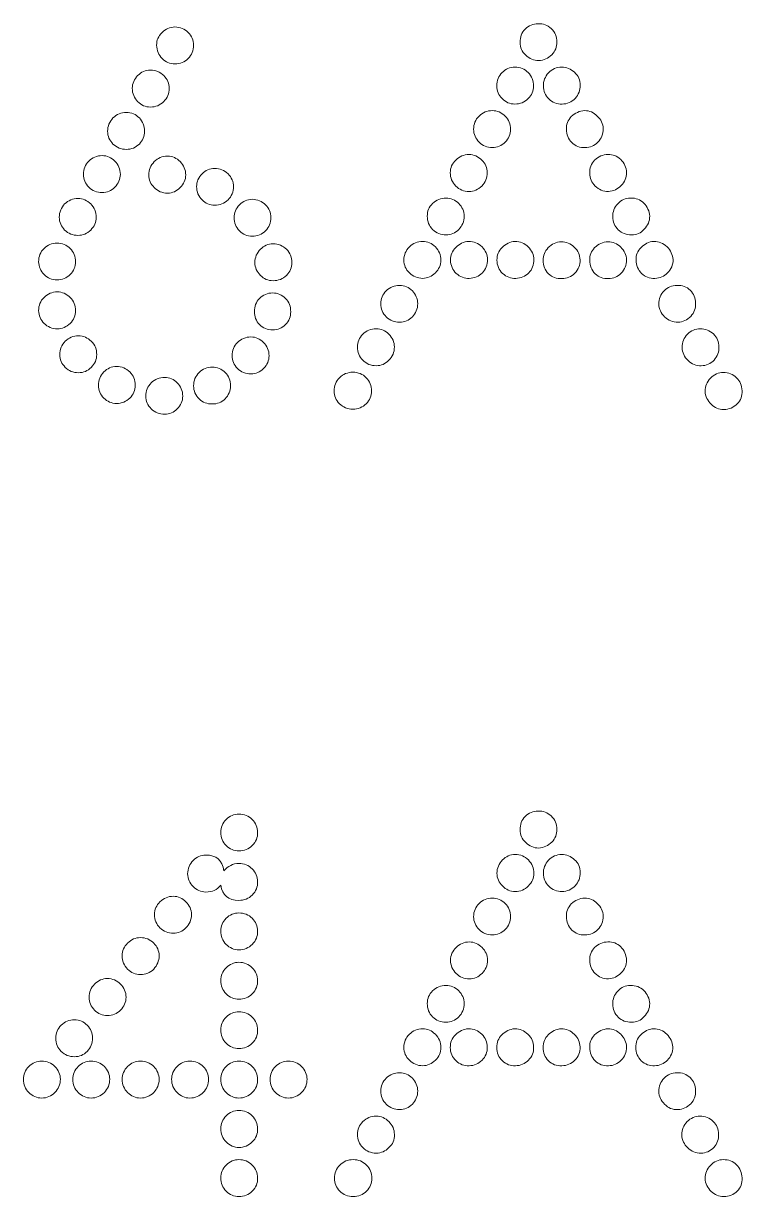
# Model space of a CAD drawing. Header units: inches. Extents: x 45 to 1248, y 45 to 200.
# Drawn here: x 45.4 to 138.9, y 46.7 to 199.2 of the extents above; entities that cross this region are included whole.
import ezdxf

# ---------------------------------------------------------------- set-up
doc = ezdxf.new("R2010")
doc.units = ezdxf.units.IN
doc.header["$MEASUREMENT"] = 0
doc.layers.add('Calque 1', color=7, linetype='Continuous')

msp = doc.modelspace()

# ---------------------------------------------------------------- linework, layer by layer
at = {"layer": 'Calque 1', "lineweight": 0}
for points, knots in [([(63.43, 198.01), (63.89, 198.47), (64.45, 198.72), (65.09, 198.72), (65.76, 198.72), (66.36, 198.47), (66.82, 198.01), (67.27, 197.56), (67.52, 196.99), (67.52, 196.36), (67.52, 195.69), (67.27, 195.09), (66.82, 194.63), (66.36, 194.17), (65.76, 193.92), (65.09, 193.92), (64.45, 193.92), (63.89, 194.17), (63.43, 194.63), (62.97, 195.09), (62.72, 195.69), (62.72, 196.36), (62.69, 196.99), (62.94, 197.52), (63.43, 198.01)], [0, 0, 0, 0, 1, 1, 1, 2, 2, 2, 3, 3, 3, 4, 4, 4, 5, 5, 5, 6, 6, 6, 7, 7, 7, 8, 8, 8, 8]), ([(110.63, 198.44), (111.09, 198.9), (111.65, 199.14), (112.32, 199.14), (112.96, 199.18), (113.52, 198.97), (114.02, 198.51), (114.51, 198.05), (114.76, 197.45), (114.76, 196.78), (114.76, 196.14), (114.55, 195.58), (114.09, 195.12), (113.63, 194.66), (113.07, 194.38), (112.39, 194.35), (111.76, 194.35), (111.2, 194.59), (110.7, 195.05), (110.21, 195.51), (109.96, 196.07), (109.96, 196.71), (109.96, 197.41), (110.17, 197.98), (110.63, 198.44)], [0, 0, 0, 0, 1, 1, 1, 2, 2, 2, 3, 3, 3, 4, 4, 4, 5, 5, 5, 6, 6, 6, 7, 7, 7, 8, 8, 8, 8]), ([(60.25, 192.4), (60.71, 192.86), (61.28, 193.11), (61.91, 193.11), (62.58, 193.11), (63.18, 192.86), (63.64, 192.4), (64.1, 191.95), (64.35, 191.38), (64.35, 190.75), (64.35, 190.08), (64.1, 189.48), (63.64, 189.02), (63.18, 188.56), (62.58, 188.31), (61.91, 188.31), (61.28, 188.31), (60.71, 188.56), (60.25, 189.02), (59.8, 189.48), (59.55, 190.08), (59.55, 190.75), (59.55, 191.38), (59.8, 191.95), (60.25, 192.4)], [0, 0, 0, 0, 1, 1, 1, 2, 2, 2, 3, 3, 3, 4, 4, 4, 5, 5, 5, 6, 6, 6, 7, 7, 7, 8, 8, 8, 8]), ([(107.63, 192.79), (108.09, 193.25), (108.66, 193.5), (109.29, 193.5), (109.96, 193.5), (110.56, 193.25), (111.02, 192.79), (111.48, 192.33), (111.72, 191.73), (111.72, 191.06), (111.72, 190.43), (111.48, 189.86), (111.02, 189.41), (110.56, 188.95), (109.96, 188.7), (109.29, 188.7), (108.66, 188.7), (108.09, 188.95), (107.63, 189.41), (107.17, 189.86), (106.93, 190.43), (106.93, 191.06), (106.93, 191.77), (107.17, 192.33), (107.63, 192.79)], [0, 0, 0, 0, 1, 1, 1, 2, 2, 2, 3, 3, 3, 4, 4, 4, 5, 5, 5, 6, 6, 6, 7, 7, 7, 8, 8, 8, 8]), ([(117.05, 192.83), (117.55, 192.37), (117.79, 191.81), (117.79, 191.13), (117.79, 190.5), (117.58, 189.94), (117.12, 189.44), (116.66, 188.95), (116.1, 188.7), (115.43, 188.7), (114.76, 188.7), (114.16, 188.91), (113.7, 189.37), (113.24, 189.83), (112.99, 190.39), (112.99, 191.06), (112.99, 191.7), (113.21, 192.26), (113.67, 192.76), (114.12, 193.25), (114.69, 193.5), (115.36, 193.5), (115.99, 193.5), (116.56, 193.29), (117.05, 192.83)], [0, 0, 0, 0, 1, 1, 1, 2, 2, 2, 3, 3, 3, 4, 4, 4, 5, 5, 5, 6, 6, 6, 7, 7, 7, 8, 8, 8, 8]), ([(57.04, 186.9), (57.5, 187.36), (58.1, 187.61), (58.77, 187.61), (59.44, 187.61), (60.01, 187.36), (60.47, 186.9), (60.92, 186.44), (61.14, 185.84), (61.14, 185.17), (61.14, 184.54), (60.92, 183.97), (60.47, 183.51), (60.01, 183.06), (59.44, 182.81), (58.77, 182.81), (58.1, 182.81), (57.5, 183.06), (57.04, 183.51), (56.59, 183.97), (56.34, 184.54), (56.34, 185.17), (56.34, 185.84), (56.59, 186.41), (57.04, 186.9)], [0, 0, 0, 0, 1, 1, 1, 2, 2, 2, 3, 3, 3, 4, 4, 4, 5, 5, 5, 6, 6, 6, 7, 7, 7, 8, 8, 8, 8]), ([(104.63, 187.15), (105.09, 187.61), (105.69, 187.85), (106.36, 187.85), (107, 187.85), (107.56, 187.61), (108.02, 187.15), (108.48, 186.69), (108.73, 186.09), (108.73, 185.42), (108.73, 184.78), (108.48, 184.22), (108.02, 183.76), (107.56, 183.3), (107, 183.06), (106.36, 183.06), (105.69, 183.06), (105.09, 183.3), (104.63, 183.76), (104.18, 184.22), (103.93, 184.78), (103.93, 185.42), (103.93, 186.09), (104.14, 186.69), (104.63, 187.15)], [0, 0, 0, 0, 1, 1, 1, 2, 2, 2, 3, 3, 3, 4, 4, 4, 5, 5, 5, 6, 6, 6, 7, 7, 7, 8, 8, 8, 8]), ([(120.01, 187.15), (120.47, 186.69), (120.76, 186.13), (120.79, 185.49), (120.79, 184.82), (120.54, 184.22), (120.09, 183.76), (119.63, 183.3), (119.06, 183.06), (118.43, 183.06), (117.76, 183.02), (117.16, 183.23), (116.7, 183.69), (116.24, 184.15), (115.99, 184.75), (115.99, 185.42), (115.96, 186.05), (116.17, 186.62), (116.63, 187.08), (117.09, 187.54), (117.69, 187.82), (118.36, 187.85), (118.99, 187.85), (119.56, 187.61), (120.01, 187.15)], [0, 0, 0, 0, 1, 1, 1, 2, 2, 2, 3, 3, 3, 4, 4, 4, 5, 5, 5, 6, 6, 6, 7, 7, 7, 8, 8, 8, 8]), ([(53.9, 181.29), (54.36, 181.75), (54.96, 182), (55.63, 182), (56.27, 182), (56.83, 181.75), (57.29, 181.29), (57.75, 180.83), (58, 180.23), (58, 179.56), (58, 178.93), (57.75, 178.36), (57.29, 177.91), (56.83, 177.45), (56.27, 177.2), (55.63, 177.2), (54.96, 177.2), (54.36, 177.45), (53.9, 177.91), (53.45, 178.36), (53.2, 178.93), (53.2, 179.56), (53.2, 180.27), (53.45, 180.83), (53.9, 181.29)], [0, 0, 0, 0, 1, 1, 1, 2, 2, 2, 3, 3, 3, 4, 4, 4, 5, 5, 5, 6, 6, 6, 7, 7, 7, 8, 8, 8, 8]), ([(65.79, 177.84), (65.33, 177.38), (64.77, 177.13), (64.14, 177.13), (63.46, 177.13), (62.86, 177.38), (62.41, 177.84), (61.95, 178.29), (61.7, 178.86), (61.7, 179.49), (61.7, 180.16), (61.95, 180.76), (62.41, 181.22), (62.86, 181.68), (63.46, 181.93), (64.14, 181.93), (64.77, 181.93), (65.33, 181.68), (65.79, 181.22), (66.25, 180.76), (66.5, 180.16), (66.5, 179.49), (66.5, 178.86), (66.25, 178.33), (65.79, 177.84)], [0, 0, 0, 0, 1, 1, 1, 2, 2, 2, 3, 3, 3, 4, 4, 4, 5, 5, 5, 6, 6, 6, 7, 7, 7, 8, 8, 8, 8]), ([(101.6, 181.43), (102.06, 181.89), (102.66, 182.14), (103.33, 182.14), (103.96, 182.14), (104.53, 181.89), (104.99, 181.43), (105.45, 180.97), (105.69, 180.41), (105.69, 179.78), (105.69, 179.11), (105.45, 178.51), (104.99, 178.05), (104.53, 177.59), (103.96, 177.34), (103.33, 177.34), (102.66, 177.34), (102.06, 177.59), (101.6, 178.05), (101.14, 178.51), (100.89, 179.11), (100.89, 179.78), (100.89, 180.41), (101.14, 180.97), (101.6, 181.43)], [0, 0, 0, 0, 1, 1, 1, 2, 2, 2, 3, 3, 3, 4, 4, 4, 5, 5, 5, 6, 6, 6, 7, 7, 7, 8, 8, 8, 8]), ([(123.05, 181.5), (123.51, 181.05), (123.79, 180.45), (123.82, 179.78), (123.82, 179.14), (123.58, 178.58), (123.12, 178.12), (122.66, 177.66), (122.1, 177.38), (121.46, 177.34), (120.79, 177.34), (120.19, 177.59), (119.73, 178.05), (119.27, 178.51), (119.03, 179.07), (119.03, 179.7), (118.99, 180.38), (119.2, 180.97), (119.66, 181.43), (120.12, 181.89), (120.72, 182.14), (121.39, 182.14), (122.03, 182.17), (122.55, 181.96), (123.05, 181.5)], [0, 0, 0, 0, 1, 1, 1, 2, 2, 2, 3, 3, 3, 4, 4, 4, 5, 5, 5, 6, 6, 6, 7, 7, 7, 8, 8, 8, 8]), ([(68.62, 179.63), (69.07, 180.09), (69.64, 180.34), (70.27, 180.34), (70.94, 180.34), (71.54, 180.09), (72, 179.63), (72.46, 179.18), (72.71, 178.61), (72.71, 177.98), (72.71, 177.31), (72.46, 176.71), (72, 176.25), (71.54, 175.79), (70.94, 175.54), (70.27, 175.54), (69.64, 175.54), (69.07, 175.79), (68.62, 176.25), (68.16, 176.71), (67.91, 177.31), (67.91, 177.98), (67.91, 178.61), (68.16, 179.18), (68.62, 179.63)], [0, 0, 0, 0, 1, 1, 1, 2, 2, 2, 3, 3, 3, 4, 4, 4, 5, 5, 5, 6, 6, 6, 7, 7, 7, 8, 8, 8, 8]), ([(50.76, 175.72), (51.22, 176.18), (51.82, 176.42), (52.49, 176.42), (53.13, 176.42), (53.69, 176.18), (54.15, 175.72), (54.61, 175.26), (54.86, 174.66), (54.86, 173.99), (54.86, 173.35), (54.61, 172.79), (54.15, 172.33), (53.69, 171.87), (53.13, 171.63), (52.49, 171.63), (51.82, 171.63), (51.22, 171.87), (50.76, 172.33), (50.31, 172.79), (50.06, 173.35), (50.06, 173.99), (50.06, 174.66), (50.31, 175.26), (50.76, 175.72)], [0, 0, 0, 0, 1, 1, 1, 2, 2, 2, 3, 3, 3, 4, 4, 4, 5, 5, 5, 6, 6, 6, 7, 7, 7, 8, 8, 8, 8]), ([(73.48, 175.61), (73.94, 176.07), (74.51, 176.32), (75.14, 176.32), (75.81, 176.32), (76.41, 176.07), (76.87, 175.61), (77.33, 175.15), (77.58, 174.59), (77.58, 173.95), (77.58, 173.28), (77.33, 172.68), (76.87, 172.23), (76.41, 171.77), (75.81, 171.52), (75.14, 171.52), (74.51, 171.52), (73.94, 171.77), (73.48, 172.23), (73.02, 172.68), (72.78, 173.28), (72.78, 173.95), (72.78, 174.55), (73.02, 175.12), (73.48, 175.61)], [0, 0, 0, 0, 1, 1, 1, 2, 2, 2, 3, 3, 3, 4, 4, 4, 5, 5, 5, 6, 6, 6, 7, 7, 7, 8, 8, 8, 8]), ([(98.6, 175.79), (99.06, 176.25), (99.66, 176.49), (100.33, 176.49), (100.96, 176.49), (101.53, 176.25), (101.99, 175.79), (102.45, 175.33), (102.69, 174.77), (102.69, 174.13), (102.69, 173.46), (102.45, 172.86), (101.99, 172.4), (101.53, 171.94), (100.96, 171.7), (100.33, 171.7), (99.66, 171.7), (99.06, 171.94), (98.6, 172.4), (98.14, 172.86), (97.9, 173.46), (97.9, 174.13), (97.9, 174.77), (98.11, 175.33), (98.6, 175.79)], [0, 0, 0, 0, 1, 1, 1, 2, 2, 2, 3, 3, 3, 4, 4, 4, 5, 5, 5, 6, 6, 6, 7, 7, 7, 8, 8, 8, 8]), ([(126.05, 175.82), (126.51, 175.37), (126.79, 174.8), (126.82, 174.13), (126.82, 173.5), (126.58, 172.93), (126.12, 172.44), (125.66, 171.94), (125.1, 171.7), (124.46, 171.7), (123.79, 171.7), (123.19, 171.91), (122.73, 172.37), (122.27, 172.83), (122.03, 173.39), (122.03, 174.06), (121.99, 174.7), (122.2, 175.26), (122.66, 175.75), (123.12, 176.25), (123.68, 176.49), (124.32, 176.49), (125.02, 176.49), (125.59, 176.28), (126.05, 175.82)], [0, 0, 0, 0, 1, 1, 1, 2, 2, 2, 3, 3, 3, 4, 4, 4, 5, 5, 5, 6, 6, 6, 7, 7, 7, 8, 8, 8, 8]), ([(95.57, 170.14), (96.03, 170.6), (96.63, 170.85), (97.3, 170.85), (97.93, 170.85), (98.5, 170.6), (98.95, 170.14), (99.41, 169.69), (99.66, 169.09), (99.66, 168.42), (99.66, 167.78), (99.41, 167.22), (98.95, 166.76), (98.5, 166.3), (97.93, 166.05), (97.3, 166.05), (96.63, 166.05), (96.03, 166.3), (95.57, 166.76), (95.11, 167.22), (94.86, 167.78), (94.86, 168.42), (94.86, 169.09), (95.11, 169.65), (95.57, 170.14)], [0, 0, 0, 0, 1, 1, 1, 2, 2, 2, 3, 3, 3, 4, 4, 4, 5, 5, 5, 6, 6, 6, 7, 7, 7, 8, 8, 8, 8]), ([(105.73, 168.49), (105.73, 167.82), (105.52, 167.22), (105.06, 166.76), (104.6, 166.3), (104.03, 166.05), (103.36, 166.05), (102.73, 166.02), (102.16, 166.23), (101.67, 166.69), (101.18, 167.15), (100.93, 167.75), (100.93, 168.42), (100.93, 169.05), (101.14, 169.62), (101.6, 170.07), (102.06, 170.53), (102.62, 170.81), (103.29, 170.85), (103.96, 170.85), (104.56, 170.6), (105.02, 170.14), (105.48, 169.65), (105.73, 169.12), (105.73, 168.49)], [0, 0, 0, 0, 1, 1, 1, 2, 2, 2, 3, 3, 3, 4, 4, 4, 5, 5, 5, 6, 6, 6, 7, 7, 7, 8, 8, 8, 8]), ([(111.76, 168.49), (111.76, 167.82), (111.55, 167.22), (111.09, 166.76), (110.63, 166.3), (110.07, 166.05), (109.4, 166.05), (108.76, 166.02), (108.2, 166.23), (107.7, 166.69), (107.21, 167.15), (106.96, 167.75), (106.96, 168.42), (106.96, 169.05), (107.17, 169.62), (107.63, 170.07), (108.09, 170.53), (108.66, 170.81), (109.33, 170.85), (109.96, 170.85), (110.53, 170.6), (111.02, 170.14), (111.51, 169.65), (111.76, 169.12), (111.76, 168.49)], [0, 0, 0, 0, 1, 1, 1, 2, 2, 2, 3, 3, 3, 4, 4, 4, 5, 5, 5, 6, 6, 6, 7, 7, 7, 8, 8, 8, 8]), ([(117.09, 166.72), (116.63, 166.26), (116.06, 166.02), (115.39, 166.02), (114.72, 165.98), (114.12, 166.19), (113.67, 166.65), (113.21, 167.11), (112.96, 167.71), (112.96, 168.38), (112.96, 169.02), (113.17, 169.58), (113.63, 170.04), (114.09, 170.5), (114.65, 170.78), (115.32, 170.81), (115.96, 170.81), (116.52, 170.57), (117.02, 170.11), (117.51, 169.65), (117.76, 169.09), (117.76, 168.45), (117.79, 167.78), (117.55, 167.22), (117.09, 166.72)], [0, 0, 0, 0, 1, 1, 1, 2, 2, 2, 3, 3, 3, 4, 4, 4, 5, 5, 5, 6, 6, 6, 7, 7, 7, 8, 8, 8, 8]), ([(123.12, 166.72), (122.66, 166.26), (122.1, 166.02), (121.46, 166.02), (120.79, 165.98), (120.19, 166.19), (119.73, 166.65), (119.27, 167.11), (119.03, 167.71), (119.03, 168.38), (118.99, 169.02), (119.2, 169.58), (119.66, 170.04), (120.12, 170.5), (120.72, 170.78), (121.39, 170.81), (122.03, 170.81), (122.59, 170.57), (123.05, 170.11), (123.51, 169.65), (123.79, 169.09), (123.82, 168.45), (123.82, 167.78), (123.58, 167.22), (123.12, 166.72)], [0, 0, 0, 0, 1, 1, 1, 2, 2, 2, 3, 3, 3, 4, 4, 4, 5, 5, 5, 6, 6, 6, 7, 7, 7, 8, 8, 8, 8]), ([(129.08, 170.14), (129.54, 169.69), (129.82, 169.12), (129.86, 168.49), (129.86, 167.82), (129.61, 167.22), (129.15, 166.76), (128.69, 166.3), (128.13, 166.05), (127.49, 166.05), (126.82, 166.02), (126.22, 166.23), (125.77, 166.69), (125.31, 167.15), (125.06, 167.75), (125.06, 168.42), (125.02, 169.05), (125.24, 169.62), (125.69, 170.07), (126.15, 170.53), (126.72, 170.81), (127.35, 170.85), (128.02, 170.85), (128.59, 170.6), (129.08, 170.14)], [0, 0, 0, 0, 1, 1, 1, 2, 2, 2, 3, 3, 3, 4, 4, 4, 5, 5, 5, 6, 6, 6, 7, 7, 7, 8, 8, 8, 8]), ([(48.08, 169.93), (48.54, 170.39), (49.11, 170.64), (49.74, 170.64), (50.41, 170.64), (51.01, 170.39), (51.47, 169.93), (51.93, 169.47), (52.18, 168.87), (52.18, 168.2), (52.18, 167.57), (51.93, 167.01), (51.47, 166.55), (51.01, 166.09), (50.41, 165.84), (49.74, 165.84), (49.11, 165.84), (48.54, 166.09), (48.08, 166.55), (47.62, 167.01), (47.38, 167.57), (47.38, 168.2), (47.38, 168.91), (47.59, 169.47), (48.08, 169.93)], [0, 0, 0, 0, 1, 1, 1, 2, 2, 2, 3, 3, 3, 4, 4, 4, 5, 5, 5, 6, 6, 6, 7, 7, 7, 8, 8, 8, 8]), ([(79.59, 169.83), (80.05, 169.37), (80.29, 168.77), (80.29, 168.1), (80.29, 167.46), (80.05, 166.9), (79.59, 166.44), (79.13, 165.98), (78.53, 165.74), (77.86, 165.74), (77.22, 165.74), (76.66, 165.98), (76.2, 166.44), (75.74, 166.9), (75.49, 167.46), (75.49, 168.1), (75.49, 168.77), (75.74, 169.37), (76.2, 169.83), (76.66, 170.29), (77.22, 170.53), (77.86, 170.53), (78.53, 170.53), (79.13, 170.29), (79.59, 169.83)], [0, 0, 0, 0, 1, 1, 1, 2, 2, 2, 3, 3, 3, 4, 4, 4, 5, 5, 5, 6, 6, 6, 7, 7, 7, 8, 8, 8, 8]), ([(92.57, 164.43), (93.03, 164.89), (93.63, 165.14), (94.3, 165.14), (94.93, 165.14), (95.5, 164.89), (95.96, 164.43), (96.41, 163.97), (96.66, 163.41), (96.66, 162.77), (96.66, 162.1), (96.41, 161.5), (95.96, 161.04), (95.5, 160.58), (94.93, 160.34), (94.3, 160.34), (93.63, 160.34), (93.03, 160.58), (92.57, 161.04), (92.11, 161.5), (91.86, 162.1), (91.86, 162.77), (91.86, 163.41), (92.07, 163.94), (92.57, 164.43)], [0, 0, 0, 0, 1, 1, 1, 2, 2, 2, 3, 3, 3, 4, 4, 4, 5, 5, 5, 6, 6, 6, 7, 7, 7, 8, 8, 8, 8]), ([(132.08, 164.5), (132.54, 164.04), (132.79, 163.48), (132.79, 162.84), (132.82, 162.17), (132.61, 161.57), (132.15, 161.11), (131.69, 160.65), (131.13, 160.37), (130.49, 160.34), (129.82, 160.34), (129.22, 160.58), (128.76, 161.04), (128.31, 161.5), (128.02, 162.07), (127.99, 162.7), (127.99, 163.37), (128.23, 163.97), (128.69, 164.43), (129.15, 164.89), (129.72, 165.14), (130.35, 165.14), (131.06, 165.17), (131.62, 164.96), (132.08, 164.5)], [0, 0, 0, 0, 1, 1, 1, 2, 2, 2, 3, 3, 3, 4, 4, 4, 5, 5, 5, 6, 6, 6, 7, 7, 7, 8, 8, 8, 8]), ([(48.08, 163.58), (48.54, 164.04), (49.14, 164.29), (49.81, 164.29), (50.45, 164.29), (51.01, 164.04), (51.47, 163.58), (51.93, 163.12), (52.18, 162.52), (52.18, 161.85), (52.18, 161.22), (51.93, 160.65), (51.47, 160.2), (51.01, 159.74), (50.45, 159.49), (49.81, 159.49), (49.14, 159.49), (48.54, 159.74), (48.08, 160.2), (47.62, 160.65), (47.38, 161.22), (47.38, 161.85), (47.38, 162.52), (47.59, 163.12), (48.08, 163.58)], [0, 0, 0, 0, 1, 1, 1, 2, 2, 2, 3, 3, 3, 4, 4, 4, 5, 5, 5, 6, 6, 6, 7, 7, 7, 8, 8, 8, 8]), ([(80.15, 161.71), (80.15, 161.08), (79.94, 160.51), (79.48, 160.06), (79.02, 159.6), (78.46, 159.35), (77.79, 159.35), (77.12, 159.35), (76.55, 159.6), (76.09, 160.06), (75.64, 160.51), (75.42, 161.08), (75.42, 161.71), (75.42, 162.38), (75.64, 162.98), (76.09, 163.44), (76.55, 163.9), (77.12, 164.15), (77.79, 164.15), (78.46, 164.15), (79.02, 163.9), (79.48, 163.44), (79.94, 162.98), (80.15, 162.42), (80.15, 161.71)], [0, 0, 0, 0, 1, 1, 1, 2, 2, 2, 3, 3, 3, 4, 4, 4, 5, 5, 5, 6, 6, 6, 7, 7, 7, 8, 8, 8, 8]), ([(54.93, 156.14), (54.93, 155.5), (54.68, 154.94), (54.22, 154.48), (53.76, 154.02), (53.2, 153.78), (52.56, 153.78), (51.89, 153.78), (51.29, 154.02), (50.84, 154.48), (50.38, 154.94), (50.13, 155.5), (50.13, 156.14), (50.13, 156.81), (50.38, 157.41), (50.84, 157.87), (51.29, 158.33), (51.89, 158.57), (52.56, 158.57), (53.2, 158.57), (53.76, 158.33), (54.22, 157.87), (54.72, 157.41), (54.93, 156.81), (54.93, 156.14)], [0, 0, 0, 0, 1, 1, 1, 2, 2, 2, 3, 3, 3, 4, 4, 4, 5, 5, 5, 6, 6, 6, 7, 7, 7, 8, 8, 8, 8]), ([(89.53, 158.79), (89.99, 159.24), (90.59, 159.49), (91.26, 159.49), (91.9, 159.49), (92.46, 159.24), (92.92, 158.79), (93.38, 158.33), (93.63, 157.76), (93.63, 157.13), (93.63, 156.46), (93.38, 155.86), (92.92, 155.4), (92.46, 154.94), (91.9, 154.69), (91.26, 154.69), (90.59, 154.69), (89.99, 154.94), (89.53, 155.4), (89.08, 155.86), (88.83, 156.46), (88.83, 157.13), (88.83, 157.76), (89.08, 158.29), (89.53, 158.79)], [0, 0, 0, 0, 1, 1, 1, 2, 2, 2, 3, 3, 3, 4, 4, 4, 5, 5, 5, 6, 6, 6, 7, 7, 7, 8, 8, 8, 8]), ([(135.11, 158.82), (135.57, 158.36), (135.82, 157.8), (135.82, 157.13), (135.85, 156.49), (135.64, 155.93), (135.18, 155.43), (134.73, 154.94), (134.16, 154.69), (133.53, 154.69), (132.86, 154.69), (132.26, 154.9), (131.8, 155.36), (131.34, 155.82), (131.06, 156.39), (131.02, 157.06), (131.02, 157.73), (131.27, 158.33), (131.73, 158.79), (132.19, 159.24), (132.75, 159.49), (133.39, 159.49), (134.06, 159.49), (134.62, 159.24), (135.11, 158.82)], [0, 0, 0, 0, 1, 1, 1, 2, 2, 2, 3, 3, 3, 4, 4, 4, 5, 5, 5, 6, 6, 6, 7, 7, 7, 8, 8, 8, 8]), ([(76.62, 154.34), (76.16, 153.88), (75.6, 153.63), (74.97, 153.63), (74.3, 153.63), (73.7, 153.88), (73.24, 154.34), (72.78, 154.8), (72.53, 155.36), (72.53, 156), (72.53, 156.67), (72.78, 157.27), (73.24, 157.73), (73.7, 158.19), (74.3, 158.43), (74.97, 158.43), (75.6, 158.43), (76.16, 158.19), (76.62, 157.73), (77.08, 157.27), (77.33, 156.67), (77.33, 156), (77.33, 155.36), (77.12, 154.8), (76.62, 154.34)], [0, 0, 0, 0, 1, 1, 1, 2, 2, 2, 3, 3, 3, 4, 4, 4, 5, 5, 5, 6, 6, 6, 7, 7, 7, 8, 8, 8, 8]), ([(59.94, 152.15), (59.94, 151.52), (59.69, 150.95), (59.23, 150.49), (58.77, 150.04), (58.17, 149.79), (57.5, 149.79), (56.87, 149.79), (56.3, 150.04), (55.84, 150.49), (55.39, 150.95), (55.14, 151.52), (55.14, 152.15), (55.14, 152.82), (55.39, 153.42), (55.84, 153.88), (56.3, 154.34), (56.87, 154.59), (57.5, 154.59), (58.17, 154.59), (58.77, 154.34), (59.23, 153.88), (59.73, 153.42), (59.94, 152.86), (59.94, 152.15)], [0, 0, 0, 0, 1, 1, 1, 2, 2, 2, 3, 3, 3, 4, 4, 4, 5, 5, 5, 6, 6, 6, 7, 7, 7, 8, 8, 8, 8]), ([(72.32, 152.08), (72.32, 151.41), (72.07, 150.85), (71.61, 150.39), (71.16, 149.93), (70.59, 149.72), (69.96, 149.72), (69.29, 149.72), (68.69, 149.93), (68.23, 150.39), (67.77, 150.85), (67.52, 151.41), (67.52, 152.08), (67.52, 152.75), (67.77, 153.35), (68.23, 153.81), (68.69, 154.27), (69.29, 154.52), (69.96, 154.52), (70.59, 154.52), (71.16, 154.27), (71.61, 153.81), (72.11, 153.35), (72.32, 152.79), (72.32, 152.08)], [0, 0, 0, 0, 1, 1, 1, 2, 2, 2, 3, 3, 3, 4, 4, 4, 5, 5, 5, 6, 6, 6, 7, 7, 7, 8, 8, 8, 8]), ([(66.11, 150.74), (66.11, 150.11), (65.86, 149.54), (65.4, 149.08), (64.95, 148.63), (64.38, 148.38), (63.75, 148.38), (63.08, 148.38), (62.48, 148.63), (62.02, 149.08), (61.56, 149.54), (61.31, 150.11), (61.31, 150.74), (61.31, 151.41), (61.56, 152.01), (62.02, 152.47), (62.48, 152.93), (63.08, 153.18), (63.75, 153.18), (64.38, 153.18), (64.95, 152.93), (65.4, 152.47), (65.86, 152.01), (66.11, 151.45), (66.11, 150.74)], [0, 0, 0, 0, 1, 1, 1, 2, 2, 2, 3, 3, 3, 4, 4, 4, 5, 5, 5, 6, 6, 6, 7, 7, 7, 8, 8, 8, 8]), ([(86.5, 153.14), (86.96, 153.6), (87.56, 153.85), (88.23, 153.85), (88.9, 153.85), (89.5, 153.6), (89.96, 153.14), (90.42, 152.68), (90.66, 152.08), (90.66, 151.41), (90.66, 150.78), (90.42, 150.21), (89.96, 149.75), (89.5, 149.3), (88.9, 149.05), (88.23, 149.05), (87.56, 149.05), (86.96, 149.3), (86.5, 149.75), (86.04, 150.21), (85.8, 150.78), (85.8, 151.41), (85.8, 152.08), (86.04, 152.65), (86.5, 153.14)], [0, 0, 0, 0, 1, 1, 1, 2, 2, 2, 3, 3, 3, 4, 4, 4, 5, 5, 5, 6, 6, 6, 7, 7, 7, 8, 8, 8, 8]), ([(138.18, 149.72), (137.72, 149.26), (137.12, 149.01), (136.45, 149.01), (135.82, 149.01), (135.26, 149.22), (134.8, 149.68), (134.34, 150.14), (134.06, 150.71), (134.02, 151.38), (134.02, 152.01), (134.27, 152.58), (134.73, 153.07), (135.18, 153.56), (135.75, 153.81), (136.38, 153.81), (137.05, 153.81), (137.65, 153.6), (138.11, 153.14), (138.57, 152.68), (138.82, 152.12), (138.82, 151.45), (138.89, 150.78), (138.64, 150.18), (138.18, 149.72)], [0, 0, 0, 0, 1, 1, 1, 2, 2, 2, 3, 3, 3, 4, 4, 4, 5, 5, 5, 6, 6, 6, 7, 7, 7, 8, 8, 8, 8]), ([(75.14, 92.32), (74.68, 91.86), (74.08, 91.62), (73.41, 91.62), (72.78, 91.62), (72.21, 91.86), (71.76, 92.32), (71.3, 92.78), (71.05, 93.38), (71.05, 94.05), (71.05, 94.69), (71.3, 95.25), (71.76, 95.71), (72.21, 96.17), (72.78, 96.41), (73.41, 96.41), (74.08, 96.41), (74.68, 96.17), (75.14, 95.71), (75.6, 95.25), (75.85, 94.69), (75.85, 94.05), (75.85, 93.38), (75.64, 92.82), (75.14, 92.32)], [0, 0, 0, 0, 1, 1, 1, 2, 2, 2, 3, 3, 3, 4, 4, 4, 5, 5, 5, 6, 6, 6, 7, 7, 7, 8, 8, 8, 8]), ([(110.7, 92.71), (110.21, 93.17), (109.96, 93.73), (109.96, 94.37), (109.96, 95.04), (110.17, 95.64), (110.63, 96.1), (111.09, 96.56), (111.65, 96.8), (112.32, 96.8), (112.96, 96.84), (113.52, 96.63), (114.02, 96.17), (114.51, 95.71), (114.76, 95.11), (114.76, 94.44), (114.76, 93.8), (114.55, 93.24), (114.09, 92.78), (113.63, 92.32), (113.07, 92.04), (112.39, 92), (111.76, 92), (111.16, 92.25), (110.7, 92.71)], [0, 0, 0, 0, 1, 1, 1, 2, 2, 2, 3, 3, 3, 4, 4, 4, 5, 5, 5, 6, 6, 6, 7, 7, 7, 8, 8, 8, 8]), ([(75.14, 85.9), (74.68, 85.44), (74.08, 85.2), (73.41, 85.2), (72.04, 85.2), (71.26, 85.87), (71.05, 87.17), (70.59, 86.57), (69.92, 86.29), (69.11, 86.29), (68.47, 86.29), (67.91, 86.54), (67.45, 86.99), (66.99, 87.45), (66.75, 88.02), (66.75, 88.65), (66.75, 89.32), (66.99, 89.92), (67.45, 90.38), (67.91, 90.84), (68.47, 91.09), (69.11, 91.09), (70.48, 91.09), (71.26, 90.42), (71.47, 89.04), (72, 89.68), (72.64, 89.99), (73.41, 89.99), (74.08, 89.99), (74.68, 89.75), (75.14, 89.29), (75.6, 88.83), (75.85, 88.27), (75.85, 87.63), (75.85, 86.96), (75.64, 86.4), (75.14, 85.9)], [0, 0, 0, 0, 1, 1, 1, 2, 2, 2, 3, 3, 3, 4, 4, 4, 5, 5, 5, 6, 6, 6, 7, 7, 7, 8, 8, 8, 9, 9, 9, 10, 10, 10, 11, 11, 11, 12, 12, 12, 12]), ([(111.05, 87.07), (110.6, 86.61), (110, 86.36), (109.33, 86.36), (108.69, 86.36), (108.13, 86.61), (107.67, 87.07), (107.21, 87.52), (106.96, 88.09), (106.96, 88.72), (106.96, 89.39), (107.21, 89.99), (107.67, 90.45), (108.13, 90.91), (108.69, 91.16), (109.33, 91.16), (110, 91.16), (110.6, 90.91), (111.05, 90.45), (111.51, 89.99), (111.76, 89.39), (111.76, 88.72), (111.76, 88.09), (111.51, 87.56), (111.05, 87.07)], [0, 0, 0, 0, 1, 1, 1, 2, 2, 2, 3, 3, 3, 4, 4, 4, 5, 5, 5, 6, 6, 6, 7, 7, 7, 8, 8, 8, 8]), ([(117.79, 88.79), (117.79, 88.16), (117.58, 87.59), (117.12, 87.1), (116.66, 86.61), (116.1, 86.36), (115.43, 86.36), (114.76, 86.36), (114.16, 86.57), (113.7, 87.03), (113.24, 87.49), (112.99, 88.05), (112.99, 88.72), (112.99, 89.36), (113.21, 89.92), (113.67, 90.42), (114.12, 90.91), (114.69, 91.16), (115.36, 91.16), (115.99, 91.16), (116.56, 90.95), (117.05, 90.49), (117.55, 90.06), (117.79, 89.5), (117.79, 88.79)], [0, 0, 0, 0, 1, 1, 1, 2, 2, 2, 3, 3, 3, 4, 4, 4, 5, 5, 5, 6, 6, 6, 7, 7, 7, 8, 8, 8, 8]), ([(62.44, 83.36), (62.44, 84), (62.69, 84.56), (63.15, 85.02), (63.61, 85.48), (64.21, 85.73), (64.88, 85.73), (65.51, 85.73), (66.08, 85.48), (66.53, 85.02), (66.99, 84.56), (67.24, 84), (67.24, 83.36), (67.24, 82.69), (66.99, 82.09), (66.53, 81.63), (66.08, 81.17), (65.51, 80.93), (64.88, 80.93), (64.21, 80.93), (63.61, 81.17), (63.15, 81.63), (62.69, 82.09), (62.44, 82.66), (62.44, 83.36)], [0, 0, 0, 0, 1, 1, 1, 2, 2, 2, 3, 3, 3, 4, 4, 4, 5, 5, 5, 6, 6, 6, 7, 7, 7, 8, 8, 8, 8]), ([(104.63, 81.42), (104.18, 81.88), (103.93, 82.44), (103.93, 83.08), (103.93, 83.75), (104.18, 84.35), (104.63, 84.81), (105.09, 85.27), (105.69, 85.51), (106.36, 85.51), (107, 85.51), (107.56, 85.27), (108.02, 84.81), (108.48, 84.35), (108.73, 83.75), (108.73, 83.08), (108.73, 82.44), (108.48, 81.88), (108.02, 81.42), (107.56, 80.96), (107, 80.72), (106.36, 80.72), (105.66, 80.72), (105.09, 80.96), (104.63, 81.42)], [0, 0, 0, 0, 1, 1, 1, 2, 2, 2, 3, 3, 3, 4, 4, 4, 5, 5, 5, 6, 6, 6, 7, 7, 7, 8, 8, 8, 8]), ([(116.7, 81.35), (116.24, 81.81), (115.99, 82.41), (115.99, 83.08), (115.96, 83.71), (116.17, 84.28), (116.63, 84.74), (117.09, 85.2), (117.69, 85.48), (118.36, 85.51), (118.99, 85.51), (119.56, 85.27), (120.01, 84.81), (120.47, 84.35), (120.76, 83.78), (120.79, 83.15), (120.79, 82.48), (120.54, 81.88), (120.09, 81.42), (119.63, 80.96), (119.06, 80.72), (118.43, 80.72), (117.72, 80.68), (117.16, 80.89), (116.7, 81.35)], [0, 0, 0, 0, 1, 1, 1, 2, 2, 2, 3, 3, 3, 4, 4, 4, 5, 5, 5, 6, 6, 6, 7, 7, 7, 8, 8, 8, 8]), ([(75.14, 79.48), (74.68, 79.02), (74.08, 78.78), (73.41, 78.78), (72.78, 78.78), (72.21, 79.02), (71.76, 79.48), (71.3, 79.94), (71.05, 80.54), (71.05, 81.21), (71.05, 81.84), (71.3, 82.41), (71.76, 82.87), (72.21, 83.33), (72.78, 83.57), (73.41, 83.57), (74.08, 83.57), (74.68, 83.33), (75.14, 82.87), (75.6, 82.41), (75.85, 81.84), (75.85, 81.21), (75.85, 80.54), (75.64, 79.97), (75.14, 79.48)], [0, 0, 0, 0, 1, 1, 1, 2, 2, 2, 3, 3, 3, 4, 4, 4, 5, 5, 5, 6, 6, 6, 7, 7, 7, 8, 8, 8, 8]), ([(62.34, 76.27), (61.88, 75.81), (61.28, 75.56), (60.61, 75.56), (59.97, 75.56), (59.41, 75.81), (58.95, 76.27), (58.49, 76.73), (58.24, 77.33), (58.24, 78), (58.24, 78.63), (58.49, 79.2), (58.95, 79.66), (59.41, 80.12), (59.97, 80.36), (60.61, 80.36), (61.28, 80.36), (61.88, 80.12), (62.34, 79.66), (62.79, 79.2), (63.04, 78.63), (63.04, 78), (63.04, 77.33), (62.79, 76.76), (62.34, 76.27)], [0, 0, 0, 0, 1, 1, 1, 2, 2, 2, 3, 3, 3, 4, 4, 4, 5, 5, 5, 6, 6, 6, 7, 7, 7, 8, 8, 8, 8]), ([(105.02, 75.71), (104.56, 75.25), (104, 75), (103.36, 75), (102.69, 75), (102.09, 75.25), (101.64, 75.71), (101.18, 76.16), (100.93, 76.76), (100.93, 77.43), (100.93, 78.07), (101.18, 78.63), (101.64, 79.09), (102.09, 79.55), (102.69, 79.8), (103.36, 79.8), (104, 79.8), (104.56, 79.55), (105.02, 79.09), (105.48, 78.63), (105.73, 78.07), (105.73, 77.43), (105.73, 76.76), (105.48, 76.16), (105.02, 75.71)], [0, 0, 0, 0, 1, 1, 1, 2, 2, 2, 3, 3, 3, 4, 4, 4, 5, 5, 5, 6, 6, 6, 7, 7, 7, 8, 8, 8, 8]), ([(123.82, 77.43), (123.82, 76.8), (123.58, 76.24), (123.12, 75.78), (122.66, 75.32), (122.1, 75.04), (121.46, 75), (120.79, 75), (120.19, 75.25), (119.73, 75.71), (119.27, 76.16), (119.03, 76.73), (119.03, 77.36), (118.99, 78.03), (119.2, 78.63), (119.66, 79.09), (120.12, 79.55), (120.72, 79.8), (121.39, 79.8), (122.03, 79.83), (122.59, 79.62), (123.05, 79.16), (123.51, 78.7), (123.75, 78.14), (123.82, 77.43)], [0, 0, 0, 0, 1, 1, 1, 2, 2, 2, 3, 3, 3, 4, 4, 4, 5, 5, 5, 6, 6, 6, 7, 7, 7, 8, 8, 8, 8]), ([(75.14, 73.06), (74.68, 72.6), (74.08, 72.35), (73.41, 72.35), (72.78, 72.35), (72.21, 72.6), (71.76, 73.06), (71.3, 73.52), (71.05, 74.12), (71.05, 74.79), (71.05, 75.42), (71.3, 75.99), (71.76, 76.45), (72.21, 76.91), (72.78, 77.15), (73.41, 77.15), (74.08, 77.15), (74.68, 76.91), (75.14, 76.45), (75.6, 75.99), (75.85, 75.42), (75.85, 74.79), (75.85, 74.12), (75.64, 73.55), (75.14, 73.06)], [0, 0, 0, 0, 1, 1, 1, 2, 2, 2, 3, 3, 3, 4, 4, 4, 5, 5, 5, 6, 6, 6, 7, 7, 7, 8, 8, 8, 8]), ([(56.3, 70.24), (55.67, 70.24), (55.1, 70.48), (54.65, 70.94), (54.19, 71.4), (53.94, 71.97), (53.94, 72.6), (53.94, 73.27), (54.19, 73.87), (54.65, 74.33), (55.1, 74.79), (55.67, 75.04), (56.3, 75.04), (56.97, 75.04), (57.57, 74.79), (58.03, 74.33), (58.49, 73.87), (58.74, 73.27), (58.74, 72.6), (58.74, 71.97), (58.49, 71.4), (58.03, 70.94), (57.54, 70.48), (56.97, 70.24), (56.3, 70.24)], [0, 0, 0, 0, 1, 1, 1, 2, 2, 2, 3, 3, 3, 4, 4, 4, 5, 5, 5, 6, 6, 6, 7, 7, 7, 8, 8, 8, 8]), ([(98.6, 70.06), (98.14, 70.52), (97.9, 71.12), (97.9, 71.79), (97.9, 72.43), (98.14, 72.99), (98.6, 73.45), (99.06, 73.91), (99.66, 74.15), (100.33, 74.15), (100.96, 74.15), (101.53, 73.91), (101.99, 73.45), (102.45, 72.99), (102.69, 72.43), (102.69, 71.79), (102.69, 71.12), (102.45, 70.52), (101.99, 70.06), (101.53, 69.6), (100.96, 69.36), (100.33, 69.36), (99.62, 69.36), (99.06, 69.6), (98.6, 70.06)], [0, 0, 0, 0, 1, 1, 1, 2, 2, 2, 3, 3, 3, 4, 4, 4, 5, 5, 5, 6, 6, 6, 7, 7, 7, 8, 8, 8, 8]), ([(122.73, 70.03), (122.27, 70.48), (122.03, 71.05), (122.03, 71.72), (121.99, 72.35), (122.2, 72.92), (122.66, 73.41), (123.12, 73.91), (123.68, 74.15), (124.32, 74.15), (124.99, 74.15), (125.59, 73.94), (126.05, 73.48), (126.51, 73.02), (126.79, 72.46), (126.82, 71.79), (126.82, 71.16), (126.58, 70.59), (126.12, 70.1), (125.66, 69.6), (125.1, 69.36), (124.46, 69.36), (123.75, 69.36), (123.19, 69.57), (122.73, 70.03)], [0, 0, 0, 0, 1, 1, 1, 2, 2, 2, 3, 3, 3, 4, 4, 4, 5, 5, 5, 6, 6, 6, 7, 7, 7, 8, 8, 8, 8]), ([(75.14, 66.64), (74.68, 66.18), (74.08, 65.93), (73.41, 65.93), (72.78, 65.93), (72.21, 66.18), (71.76, 66.64), (71.3, 67.1), (71.05, 67.7), (71.05, 68.37), (71.05, 69), (71.3, 69.57), (71.76, 70.03), (72.21, 70.48), (72.78, 70.73), (73.41, 70.73), (74.08, 70.73), (74.68, 70.48), (75.14, 70.03), (75.6, 69.57), (75.85, 69), (75.85, 68.37), (75.85, 67.7), (75.64, 67.13), (75.14, 66.64)], [0, 0, 0, 0, 1, 1, 1, 2, 2, 2, 3, 3, 3, 4, 4, 4, 5, 5, 5, 6, 6, 6, 7, 7, 7, 8, 8, 8, 8]), ([(49.6, 67.31), (49.6, 67.94), (49.85, 68.51), (50.31, 68.97), (50.76, 69.43), (51.36, 69.67), (52.03, 69.67), (52.67, 69.67), (53.23, 69.43), (53.69, 68.97), (54.15, 68.51), (54.4, 67.94), (54.4, 67.31), (54.4, 66.64), (54.15, 66.04), (53.69, 65.58), (53.23, 65.12), (52.67, 64.88), (52.03, 64.88), (51.36, 64.88), (50.76, 65.12), (50.31, 65.58), (49.85, 66.04), (49.6, 66.6), (49.6, 67.31)], [0, 0, 0, 0, 1, 1, 1, 2, 2, 2, 3, 3, 3, 4, 4, 4, 5, 5, 5, 6, 6, 6, 7, 7, 7, 8, 8, 8, 8]), ([(98.95, 64.42), (98.5, 63.96), (97.93, 63.71), (97.3, 63.71), (96.63, 63.71), (96.03, 63.96), (95.57, 64.42), (95.11, 64.88), (94.86, 65.44), (94.86, 66.08), (94.86, 66.75), (95.11, 67.35), (95.57, 67.8), (96.03, 68.26), (96.63, 68.51), (97.3, 68.51), (97.93, 68.51), (98.5, 68.26), (98.95, 67.8), (99.41, 67.35), (99.66, 66.75), (99.66, 66.08), (99.66, 65.44), (99.45, 64.88), (98.95, 64.42)], [0, 0, 0, 0, 1, 1, 1, 2, 2, 2, 3, 3, 3, 4, 4, 4, 5, 5, 5, 6, 6, 6, 7, 7, 7, 8, 8, 8, 8]), ([(105.02, 64.42), (104.56, 63.96), (104, 63.71), (103.33, 63.71), (102.69, 63.68), (102.13, 63.89), (101.64, 64.35), (101.14, 64.81), (100.89, 65.4), (100.89, 66.08), (100.89, 66.71), (101.11, 67.27), (101.56, 67.73), (102.02, 68.19), (102.59, 68.47), (103.26, 68.51), (103.93, 68.51), (104.53, 68.26), (104.99, 67.8), (105.45, 67.35), (105.69, 66.78), (105.69, 66.15), (105.73, 65.44), (105.48, 64.88), (105.02, 64.42)], [0, 0, 0, 0, 1, 1, 1, 2, 2, 2, 3, 3, 3, 4, 4, 4, 5, 5, 5, 6, 6, 6, 7, 7, 7, 8, 8, 8, 8]), ([(111.05, 64.42), (110.6, 63.96), (110.03, 63.71), (109.36, 63.71), (108.73, 63.68), (108.16, 63.89), (107.67, 64.35), (107.17, 64.81), (106.93, 65.4), (106.93, 66.08), (106.93, 66.71), (107.14, 67.27), (107.6, 67.73), (108.06, 68.19), (108.62, 68.47), (109.29, 68.51), (109.93, 68.51), (110.49, 68.26), (110.98, 67.8), (111.48, 67.35), (111.72, 66.78), (111.72, 66.15), (111.76, 65.44), (111.51, 64.88), (111.05, 64.42)], [0, 0, 0, 0, 1, 1, 1, 2, 2, 2, 3, 3, 3, 4, 4, 4, 5, 5, 5, 6, 6, 6, 7, 7, 7, 8, 8, 8, 8]), ([(117.09, 64.42), (116.63, 63.96), (116.06, 63.71), (115.39, 63.71), (114.72, 63.68), (114.12, 63.89), (113.67, 64.35), (113.21, 64.81), (112.96, 65.4), (112.96, 66.08), (112.96, 66.71), (113.17, 67.27), (113.63, 67.73), (114.09, 68.19), (114.65, 68.47), (115.32, 68.51), (115.96, 68.51), (116.52, 68.26), (117.02, 67.8), (117.51, 67.35), (117.76, 66.78), (117.76, 66.15), (117.79, 65.44), (117.55, 64.88), (117.09, 64.42)], [0, 0, 0, 0, 1, 1, 1, 2, 2, 2, 3, 3, 3, 4, 4, 4, 5, 5, 5, 6, 6, 6, 7, 7, 7, 8, 8, 8, 8]), ([(123.12, 64.42), (122.66, 63.96), (122.1, 63.71), (121.46, 63.71), (120.79, 63.68), (120.19, 63.89), (119.73, 64.35), (119.27, 64.81), (119.03, 65.4), (119.03, 66.08), (118.99, 66.71), (119.2, 67.27), (119.66, 67.73), (120.12, 68.19), (120.72, 68.47), (121.39, 68.51), (122.03, 68.51), (122.59, 68.26), (123.05, 67.8), (123.51, 67.35), (123.79, 66.78), (123.82, 66.15), (123.82, 65.44), (123.58, 64.88), (123.12, 64.42)], [0, 0, 0, 0, 1, 1, 1, 2, 2, 2, 3, 3, 3, 4, 4, 4, 5, 5, 5, 6, 6, 6, 7, 7, 7, 8, 8, 8, 8]), ([(125.73, 64.35), (125.27, 64.81), (125.02, 65.4), (125.02, 66.08), (124.99, 66.71), (125.2, 67.27), (125.66, 67.73), (126.12, 68.19), (126.68, 68.47), (127.32, 68.51), (127.99, 68.51), (128.59, 68.26), (129.05, 67.8), (129.5, 67.35), (129.79, 66.78), (129.82, 66.15), (129.82, 65.48), (129.58, 64.88), (129.12, 64.42), (128.66, 63.96), (128.09, 63.71), (127.46, 63.71), (126.79, 63.68), (126.22, 63.89), (125.73, 64.35)], [0, 0, 0, 0, 1, 1, 1, 2, 2, 2, 3, 3, 3, 4, 4, 4, 5, 5, 5, 6, 6, 6, 7, 7, 7, 8, 8, 8, 8]), ([(49.49, 60.22), (49.04, 59.76), (48.44, 59.51), (47.77, 59.51), (47.13, 59.51), (46.57, 59.76), (46.11, 60.22), (45.65, 60.68), (45.4, 61.28), (45.4, 61.95), (45.4, 62.58), (45.65, 63.15), (46.11, 63.61), (46.57, 64.06), (47.13, 64.31), (47.77, 64.31), (48.44, 64.31), (49.04, 64.06), (49.49, 63.61), (49.95, 63.15), (50.2, 62.58), (50.2, 61.95), (50.2, 61.28), (49.95, 60.71), (49.49, 60.22)], [0, 0, 0, 0, 1, 1, 1, 2, 2, 2, 3, 3, 3, 4, 4, 4, 5, 5, 5, 6, 6, 6, 7, 7, 7, 8, 8, 8, 8]), ([(55.92, 60.22), (55.46, 59.76), (54.86, 59.51), (54.19, 59.51), (53.55, 59.51), (52.99, 59.76), (52.53, 60.22), (52.07, 60.68), (51.82, 61.28), (51.82, 61.95), (51.82, 62.58), (52.07, 63.15), (52.53, 63.61), (52.99, 64.06), (53.55, 64.31), (54.19, 64.31), (54.86, 64.31), (55.46, 64.06), (55.92, 63.61), (56.37, 63.15), (56.62, 62.58), (56.62, 61.95), (56.62, 61.28), (56.37, 60.71), (55.92, 60.22)], [0, 0, 0, 0, 1, 1, 1, 2, 2, 2, 3, 3, 3, 4, 4, 4, 5, 5, 5, 6, 6, 6, 7, 7, 7, 8, 8, 8, 8]), ([(62.34, 60.22), (61.88, 59.76), (61.28, 59.51), (60.61, 59.51), (59.97, 59.51), (59.41, 59.76), (58.95, 60.22), (58.49, 60.68), (58.24, 61.28), (58.24, 61.95), (58.24, 62.58), (58.49, 63.15), (58.95, 63.61), (59.41, 64.06), (59.97, 64.31), (60.61, 64.31), (61.28, 64.31), (61.88, 64.06), (62.34, 63.61), (62.79, 63.15), (63.04, 62.58), (63.04, 61.95), (63.04, 61.28), (62.79, 60.71), (62.34, 60.22)], [0, 0, 0, 0, 1, 1, 1, 2, 2, 2, 3, 3, 3, 4, 4, 4, 5, 5, 5, 6, 6, 6, 7, 7, 7, 8, 8, 8, 8]), ([(68.76, 60.22), (68.3, 59.76), (67.7, 59.51), (67.03, 59.51), (66.39, 59.51), (65.83, 59.76), (65.37, 60.22), (64.91, 60.68), (64.66, 61.28), (64.66, 61.95), (64.66, 62.58), (64.91, 63.15), (65.37, 63.61), (65.83, 64.06), (66.39, 64.31), (67.03, 64.31), (67.7, 64.31), (68.3, 64.06), (68.76, 63.61), (69.21, 63.15), (69.46, 62.58), (69.46, 61.95), (69.46, 61.28), (69.21, 60.71), (68.76, 60.22)], [0, 0, 0, 0, 1, 1, 1, 2, 2, 2, 3, 3, 3, 4, 4, 4, 5, 5, 5, 6, 6, 6, 7, 7, 7, 8, 8, 8, 8]), ([(75.14, 60.22), (74.68, 59.76), (74.08, 59.51), (73.41, 59.51), (72.78, 59.51), (72.21, 59.76), (71.76, 60.22), (71.3, 60.68), (71.05, 61.28), (71.05, 61.95), (71.05, 62.58), (71.3, 63.15), (71.76, 63.61), (72.21, 64.06), (72.78, 64.31), (73.41, 64.31), (74.08, 64.31), (74.68, 64.06), (75.14, 63.61), (75.6, 63.15), (75.85, 62.58), (75.85, 61.95), (75.85, 61.28), (75.64, 60.71), (75.14, 60.22)], [0, 0, 0, 0, 1, 1, 1, 2, 2, 2, 3, 3, 3, 4, 4, 4, 5, 5, 5, 6, 6, 6, 7, 7, 7, 8, 8, 8, 8]), ([(81.56, 60.22), (81.1, 59.76), (80.5, 59.51), (79.83, 59.51), (79.2, 59.51), (78.63, 59.76), (78.18, 60.22), (77.72, 60.68), (77.47, 61.28), (77.47, 61.95), (77.47, 62.58), (77.72, 63.15), (78.18, 63.61), (78.63, 64.06), (79.2, 64.31), (79.83, 64.31), (80.5, 64.31), (81.1, 64.06), (81.56, 63.61), (82.02, 63.15), (82.27, 62.58), (82.27, 61.95), (82.27, 61.28), (82.06, 60.71), (81.56, 60.22)], [0, 0, 0, 0, 1, 1, 1, 2, 2, 2, 3, 3, 3, 4, 4, 4, 5, 5, 5, 6, 6, 6, 7, 7, 7, 8, 8, 8, 8]), ([(95.96, 58.7), (95.5, 58.24), (94.93, 58), (94.3, 58), (93.63, 58), (93.03, 58.24), (92.57, 58.7), (92.11, 59.16), (91.86, 59.76), (91.86, 60.43), (91.86, 61.07), (92.11, 61.63), (92.57, 62.09), (93.03, 62.55), (93.63, 62.79), (94.3, 62.79), (94.93, 62.79), (95.5, 62.55), (95.96, 62.09), (96.41, 61.63), (96.66, 61.07), (96.66, 60.43), (96.66, 59.76), (96.41, 59.16), (95.96, 58.7)], [0, 0, 0, 0, 1, 1, 1, 2, 2, 2, 3, 3, 3, 4, 4, 4, 5, 5, 5, 6, 6, 6, 7, 7, 7, 8, 8, 8, 8]), ([(128.76, 58.7), (128.31, 59.16), (128.02, 59.73), (127.99, 60.36), (127.99, 61.03), (128.23, 61.63), (128.69, 62.09), (129.15, 62.55), (129.72, 62.79), (130.35, 62.79), (131.02, 62.83), (131.62, 62.62), (132.08, 62.16), (132.54, 61.7), (132.79, 61.14), (132.79, 60.5), (132.82, 59.83), (132.61, 59.23), (132.15, 58.77), (131.69, 58.31), (131.13, 58.03), (130.49, 58), (129.79, 58), (129.22, 58.21), (128.76, 58.7)], [0, 0, 0, 0, 1, 1, 1, 2, 2, 2, 3, 3, 3, 4, 4, 4, 5, 5, 5, 6, 6, 6, 7, 7, 7, 8, 8, 8, 8]), ([(75.14, 53.8), (74.68, 53.34), (74.08, 53.09), (73.41, 53.09), (72.78, 53.09), (72.21, 53.34), (71.76, 53.8), (71.3, 54.26), (71.05, 54.86), (71.05, 55.53), (71.05, 56.16), (71.3, 56.73), (71.76, 57.19), (72.21, 57.64), (72.78, 57.89), (73.41, 57.89), (74.08, 57.89), (74.68, 57.64), (75.14, 57.19), (75.6, 56.73), (75.85, 56.16), (75.85, 55.53), (75.85, 54.86), (75.64, 54.29), (75.14, 53.8)], [0, 0, 0, 0, 1, 1, 1, 2, 2, 2, 3, 3, 3, 4, 4, 4, 5, 5, 5, 6, 6, 6, 7, 7, 7, 8, 8, 8, 8]), ([(92.92, 53.06), (92.46, 52.6), (91.9, 52.35), (91.26, 52.35), (90.59, 52.35), (89.99, 52.6), (89.53, 53.06), (89.08, 53.52), (88.83, 54.12), (88.83, 54.79), (88.83, 55.42), (89.08, 55.99), (89.53, 56.44), (89.99, 56.9), (90.59, 57.15), (91.26, 57.15), (91.9, 57.15), (92.46, 56.9), (92.92, 56.44), (93.38, 55.99), (93.63, 55.42), (93.63, 54.79), (93.63, 54.08), (93.42, 53.52), (92.92, 53.06)], [0, 0, 0, 0, 1, 1, 1, 2, 2, 2, 3, 3, 3, 4, 4, 4, 5, 5, 5, 6, 6, 6, 7, 7, 7, 8, 8, 8, 8]), ([(131.76, 53.02), (131.3, 53.48), (131.02, 54.05), (130.99, 54.72), (130.99, 55.39), (131.23, 55.99), (131.69, 56.44), (132.15, 56.9), (132.71, 57.15), (133.35, 57.15), (134.02, 57.15), (134.62, 56.94), (135.08, 56.48), (135.54, 56.02), (135.78, 55.46), (135.78, 54.79), (135.82, 54.15), (135.61, 53.59), (135.15, 53.09), (134.69, 52.6), (134.13, 52.35), (133.49, 52.35), (132.82, 52.35), (132.26, 52.56), (131.76, 53.02)], [0, 0, 0, 0, 1, 1, 1, 2, 2, 2, 3, 3, 3, 4, 4, 4, 5, 5, 5, 6, 6, 6, 7, 7, 7, 8, 8, 8, 8]), ([(75.14, 47.41), (74.68, 46.95), (74.08, 46.71), (73.41, 46.71), (72.78, 46.71), (72.21, 46.95), (71.76, 47.41), (71.3, 47.87), (71.05, 48.47), (71.05, 49.14), (71.05, 49.78), (71.3, 50.34), (71.76, 50.8), (72.21, 51.26), (72.78, 51.51), (73.41, 51.51), (74.08, 51.51), (74.68, 51.26), (75.14, 50.8), (75.6, 50.34), (75.85, 49.78), (75.85, 49.14), (75.85, 48.44), (75.64, 47.87), (75.14, 47.41)], [0, 0, 0, 0, 1, 1, 1, 2, 2, 2, 3, 3, 3, 4, 4, 4, 5, 5, 5, 6, 6, 6, 7, 7, 7, 8, 8, 8, 8]), ([(89.99, 47.41), (89.53, 46.95), (88.94, 46.71), (88.27, 46.71), (87.59, 46.71), (86.99, 46.95), (86.54, 47.41), (86.08, 47.87), (85.83, 48.44), (85.83, 49.07), (85.83, 49.74), (86.08, 50.34), (86.54, 50.8), (86.99, 51.26), (87.59, 51.51), (88.27, 51.51), (88.94, 51.51), (89.53, 51.26), (89.99, 50.8), (90.45, 50.34), (90.7, 49.74), (90.7, 49.07), (90.7, 48.44), (90.45, 47.87), (89.99, 47.41)], [0, 0, 0, 0, 1, 1, 1, 2, 2, 2, 3, 3, 3, 4, 4, 4, 5, 5, 5, 6, 6, 6, 7, 7, 7, 8, 8, 8, 8]), ([(138.18, 47.41), (137.72, 46.95), (137.12, 46.71), (136.45, 46.71), (135.82, 46.71), (135.26, 46.92), (134.8, 47.38), (134.34, 47.84), (134.06, 48.4), (134.02, 49.07), (134.02, 49.71), (134.27, 50.27), (134.73, 50.76), (135.18, 51.26), (135.75, 51.51), (136.38, 51.51), (137.05, 51.51), (137.65, 51.29), (138.11, 50.84), (138.57, 50.38), (138.82, 49.81), (138.82, 49.14), (138.89, 48.44), (138.64, 47.87), (138.18, 47.41)], [0, 0, 0, 0, 1, 1, 1, 2, 2, 2, 3, 3, 3, 4, 4, 4, 5, 5, 5, 6, 6, 6, 7, 7, 7, 8, 8, 8, 8])]:
    msp.add_open_spline(points, degree=3, knots=knots, dxfattribs=at)

doc.saveas('drawing.dxf')
